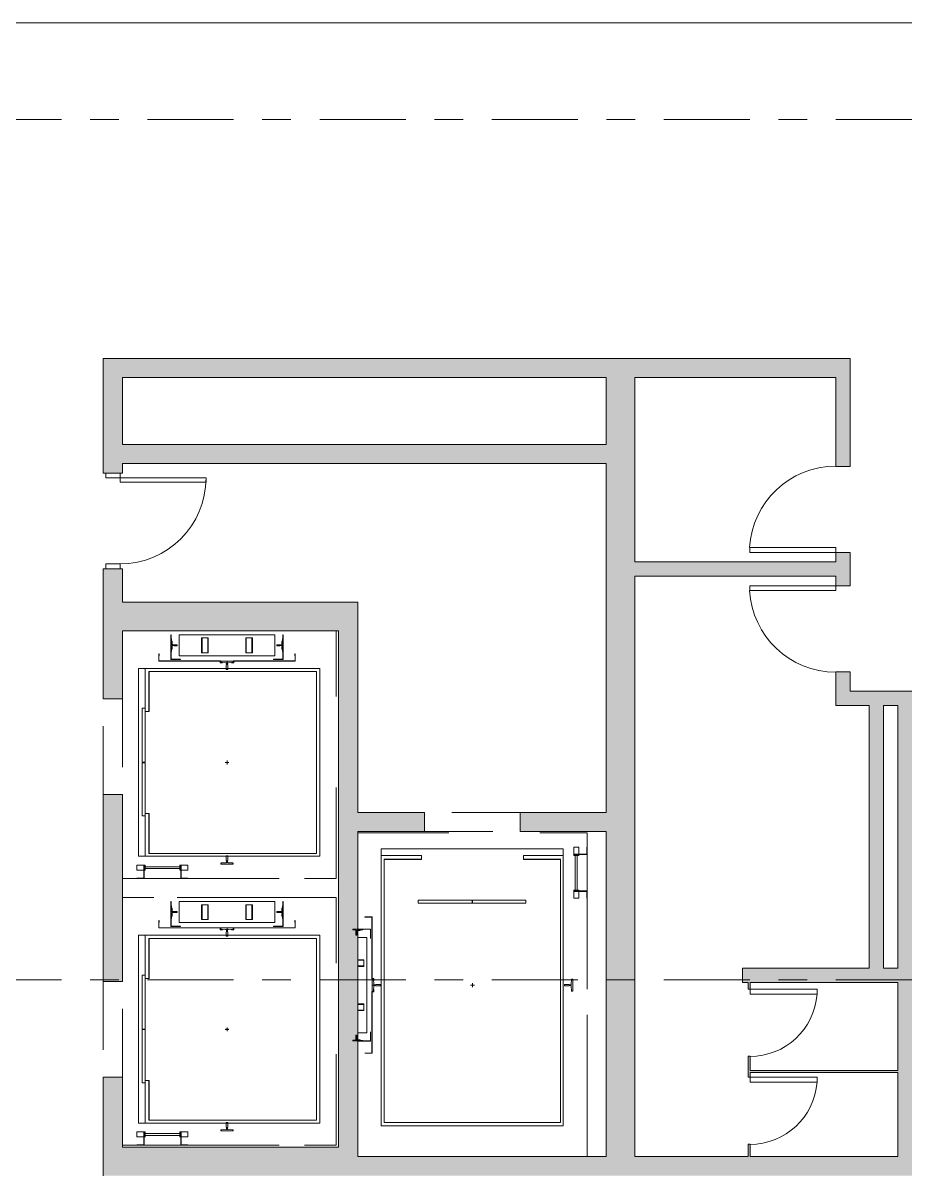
# Model space of a CAD drawing. Header units: millimetres. Extents: x 90964 to 877642, y 656808 to 1438307.
# Drawn here: x 369984 to 379211, y 817343 to 829353 of the extents above; entities that cross this region are included whole.
import ezdxf

# ---------------------------------------------------------------- set-up
doc = ezdxf.new("R2010")
doc.units = ezdxf.units.MM
doc.header["$LTSCALE"] = 300
for name, pattern in [('CENTER', [3, 1.5, -0.5, 0.5, -0.5]), ('Dash', [6.35, 3.175, -3.175]), ('Overhead', [3.96875, 2.38125, -1.5875])]:
    doc.linetypes.add(name, pattern=pattern)
for name, color, linetype, lineweight in [('A-COT VACH', 2, 'Continuous', 35), ('A-DETL-GENF', 92, 'Overhead', 9), ('A-DETL-MEDM', 33, 'Continuous', 18), ('A-DOOR', 31, 'Continuous', 9), ('A-DOOR-FRAM', 31, 'Continuous', 9), ('A-GENM', 13, 'Continuous', 9), ('A-TRUC', 250, 'CENTER', 5), ('A-WALL', 113, 'Continuous', 9), ('A-WALL-PATT', 111, 'Continuous', 9), ('Q-SPCQ', 91, 'Continuous', 9)]:
    doc.layers.add(name, color=color, linetype=linetype, lineweight=lineweight)

# ---------------------------------------------------------------- blocks, each defined once
blk = doc.blocks.new('schindler_5500-bim - Lift_one floor-1478719-Option 5 Floor Plans')
at = {"layer": 'A-GENM', "linetype": 'Dash'}
for p, q in [((1212, 1140), (-1379, 1140)), ((-1379, 1140), (-1379, -1095)), ((1212, 1140), (-1379, 1140)), ((-1379, 1140), (-1379, -1095)), ((1212, -409), (1212, 1140)), ((1212, -1095), (1212, 1140)), ((1212, -866), (1212, -485)), ((1212, -1095), (1212, -942))]:
    blk.add_line(p, q, dxfattribs=at)
at = {"layer": 'A-GENM'}
for p, q in [((979, 971), (-986, 971)), ((-986, 971), (-986, -926)), ((979, -926), (979, 971)), ((-952, -817), (-952, 936)), ((-952, 936), (950, 936)), ((950, 936), (950, -817)), ((-1063, 713), (-1139, 713)), ((-1139, 713), (-1139, 710)), ((-1139, 710), (-1118, 710)), ((-1118, 710), (-1118, 712)), ((-1118, 712), (-1064, 712)), ((-1064, 712), (-1064, 67)), ((-1063, 71), (-1063, 713)), ((-1379, -522), (-1379, 522)), ((-1379, -500), (-1379, 495)), ((-1078, 587), (-1338, 587)), ((-1338, 587), (-1338, 584)), ((-1338, 584), (-1294, 584)), ((-1338, 500), (-1118, 500)), ((-1338, 500), (-1338, -500)), ((-1294, 584), (-1294, 580)), ((-1294, 580), (-1269, 580)), ((-1269, 580), (-1269, 573)), ((-1269, 573), (-1242, 573)), ((-1265, 576), (-1265, 584)), ((-1190, 584), (-1265, 584)), ((-1265, 584), (-1265, 580)), ((-1255, 576), (-1265, 576)), ((-1262, 577), (-1234, 575)), ((-1242, 573), (-1242, 576)), ((-1232, 534), (-1237, 534)), ((-1232, 552), (-1233, 552)), ((-1233, 552), (-1233, 522)), ((-1233, 522), (-1223, 522)), ((-1232, 573), (-1232, 552)), ((-1224, 552), (-1224, 572)), ((-1223, 552), (-1224, 552)), ((-1223, 522), (-1223, 552)), ((-1218, 534), (-1223, 534)), ((-1221, 575), (-1193, 577)), ((-1213, 576), (-1213, 573)), ((-1213, 573), (-1186, 573)), ((-1190, 576), (-1200, 576)), ((-1190, 584), (-1190, 576)), ((-1190, 580), (-1190, 584)), ((-1186, 580), (-1161, 580)), ((-1186, 573), (-1186, 580)), ((-1161, 580), (-1161, 584)), ((-1161, 584), (-1081, 584)), ((-1118, -500), (-1118, 500)), ((-1081, 584), (-1081, 487)), ((-1081, 487), (-1078, 487)), ((-1078, 487), (-1078, 587)), ((-1305, 266), (-1150, 266)), ((-1305, 266), (-1305, 261)), ((-1305, 261), (-1305, 201)), ((-1150, 261), (-1305, 261)), ((-1150, 266), (-1150, 261)), ((-1150, 201), (-1150, 261)), ((-1305, 201), (-1150, 201)), ((-1305, 196), (-1305, 201)), ((-1150, 196), (-1305, 196)), ((-1150, 196), (-1150, 201)), ((-1064, 67), (-1047, 67)), ((-1043, 71), (-1063, 71)), ((-1052, 63), (-1063, 63)), ((-1063, 63), (-1063, -64)), ((-1045, 10), (-1048, 59)), ((-1047, 67), (-1047, 46)), ((-1047, 46), (-1043, 46)), ((-1043, 46), (-1043, 71)), ((-1022, 5), (-1040, 5)), ((-974, 8), (-1022, 8)), ((-1022, 8), (-1022, 5)), ((-974, -8), (-974, 8)), ((-1, -15), (-1, 15)), ((0, 20), (0, -20)), ((1024, 8), (974, 8)), ((974, 8), (974, -8)), ((1024, 5), (1024, 8)), ((1042, 5), (1024, 5)), ((1049, 58), (1047, 10)), ((1062, 63), (1055, 63)), ((1062, -64), (1062, 63)), ((-1047, -67), (-1064, -67)), ((-1064, -67), (-1064, -712)), ((-1063, -64), (-1053, -64)), ((-1063, -714), (-1063, -71)), ((-1063, -71), (-1043, -71)), ((-1048, -58), (-1045, -10)), ((-1043, -46), (-1047, -46)), ((-1047, -46), (-1047, -67)), ((-1043, -71), (-1043, -46)), ((-1040, -5), (-1022, -5)), ((-1022, -5), (-1022, -8)), ((-1022, -8), (-974, -8)), ((-21, 0), (19, 0)), ((-20, 0), (20, 0)), ((974, -8), (1024, -8)), ((1024, -8), (1024, -5)), ((1024, -5), (1042, -5)), ((1047, -10), (1050, -59)), ((1054, -64), (1062, -64)), ((-1305, -196), (-1150, -196)), ((-1305, -196), (-1305, -201)), ((-1305, -201), (-1305, -261)), ((-1150, -201), (-1305, -201)), ((-1150, -196), (-1150, -201)), ((-1150, -261), (-1150, -201)), ((-1305, -261), (-1150, -261)), ((-1305, -261), (-1305, -266)), ((-1150, -266), (-1305, -266)), ((-1150, -261), (-1150, -266)), ((-1118, -500), (-1338, -500)), ((-1294, -584), (-1338, -584)), ((-1338, -584), (-1338, -587)), ((-1338, -587), (-1078, -587)), ((-1269, -580), (-1294, -580)), ((-1294, -580), (-1294, -584)), ((-1242, -573), (-1269, -573)), ((-1269, -573), (-1269, -580)), ((-1265, -584), (-1265, -576)), ((-1265, -576), (-1259, -576)), ((-1265, -579), (-1265, -584)), ((-1190, -584), (-1265, -584)), ((-1265, -584), (-1190, -584)), ((-1234, -575), (-1262, -577)), ((-1242, -576), (-1242, -573)), ((-1232, -534), (-1237, -534)), ((-1223, -522), (-1233, -522)), ((-1233, -522), (-1233, -552)), ((-1233, -552), (-1232, -552)), ((-1232, -552), (-1232, -573)), ((-1224, -572), (-1224, -552)), ((-1224, -552), (-1223, -552)), ((-1223, -552), (-1223, -522)), ((-1218, -534), (-1223, -534)), ((-1193, -577), (-1221, -575)), ((-1186, -573), (-1213, -573)), ((-1213, -573), (-1213, -576)), ((-1196, -576), (-1190, -576)), ((-1190, -576), (-1190, -584)), ((-1190, -584), (-1190, -579)), ((-1186, -580), (-1186, -573)), ((-1161, -580), (-1186, -580)), ((-1161, -584), (-1161, -580)), ((-1081, -584), (-1161, -584)), ((-1078, -487), (-1081, -487)), ((-1081, -487), (-1081, -584)), ((-1078, -587), (-1078, -487)), ((-1118, -710), (-1139, -710)), ((-1139, -710), (-1139, -714)), ((-1139, -714), (-1063, -714)), ((-1118, -712), (-1118, -710)), ((-1064, -712), (-1118, -712)), ((-534, -816), (-952, -816)), ((-534, -817), (-952, -817)), ((-534, -856), (-534, -816)), ((-534, -852), (-534, -817)), ((533, -816), (533, -856)), ((950, -816), (533, -816)), ((950, -817), (533, -817)), ((533, -817), (533, -856)), ((-534, -856), (-986, -856)), ((-986, -926), (979, -926)), ((-3, -856), (-569, -856)), ((-569, -856), (-569, -888)), ((-569, -888), (-3, -888)), ((-3, -888), (-3, -856)), ((558, -856), (2, -856)), ((2, -856), (2, -888)), ((2, -888), (558, -888)), ((533, -856), (979, -856)), ((533, -856), (979, -856)), ((558, -888), (558, -856)), ((979, -926), (979, -856))]:
    blk.add_line(p, q, dxfattribs=at)
for centre, radius, start, end in [((-1262, 580), 3, 180, 270), ((-1234, 573), 2.84, 360, 90), ((-1221, 572), 3, 90, 180), ((-1193, 580), 2.84, 270, 0), ((-1052, 59), 4.75, 0, 90), ((-1040, 10), 5.01, 180, 270), ((1042, 10), 4.75, 270, 360), ((1055, 58), 5.01, 90, 180), ((-1053, -58), 5.01, 270, 360), ((-1040, -10), 4.75, 90, 180), ((1042, -10), 5.01, 360, 90), ((1054, -59), 4.75, 180, 270), ((-1262, -580), 2.95, 84.996, 177.9426), ((-1234, -573), 2.64, 270, 360), ((-1221, -572), 2.79, 180, 270), ((-1193, -579), 2.71, 0, 97.4205)]:
    blk.add_arc(centre, radius, start, end, dxfattribs=at)
at = {"layer": 'Q-SPCQ'}
for p, q in [((-1055, 0), (-1035, 0)), ((-1045, -15), (-1045, 15)), ((1073, -480), (1073, -409)), ((1124, -409), (1073, -409)), ((1208, -480), (1073, -480)), ((1073, -480), (1073, -485)), ((1124, -409), (1124, -480)), ((1208, -409), (1208, -480)), ((1212, -409), (1208, -409)), ((1212, -485), (1212, -409)), ((1124, -485), (1073, -485)), ((1073, -485), (1073, -495)), ((1073, -495), (1124, -495)), ((1089, -495), (1089, -856)), ((1108, -856), (1108, -495)), ((1124, -485), (1212, -485)), ((1124, -495), (1124, -485)), ((1124, -856), (1073, -856)), ((1073, -856), (1073, -866)), ((1073, -866), (1073, -871)), ((1073, -866), (1124, -866)), ((1073, -871), (1208, -871)), ((1073, -942), (1073, -871)), ((1073, -942), (1124, -942)), ((1124, -866), (1124, -856)), ((1212, -866), (1124, -866)), ((1124, -871), (1124, -942)), ((1208, -871), (1208, -942)), ((1208, -942), (1212, -942)), ((1212, -942), (1212, -866))]:
    blk.add_line(p, q, dxfattribs=at)
blk = doc.blocks.new('M_Door-Opening - 1000 X 2100mm-720239-Option 5 Floor Plans')
at = {"layer": 'A-DETL-GENF'}
for p, q in [((492, 100), (-508, 100)), ((-508, -100), (492, -100))]:
    blk.add_line(p, q, dxfattribs=at)
at = {"layer": 'A-DETL-MEDM'}
for p, q in [((-508, 100), (-508, -100)), ((492, -100), (492, 100))]:
    blk.add_line(p, q, dxfattribs=at)
blk = doc.blocks.new('M_Door-Opening - 1000 X 2100mm-720273-Option 5 Floor Plans')
at = {"layer": 'A-DETL-GENF'}
for p, q in [((-508, 100), (492, 100)), ((492, -100), (-508, -100))]:
    blk.add_line(p, q, dxfattribs=at)
at = {"layer": 'A-DETL-MEDM'}
for p, q in [((-508, -100), (-508, 100)), ((492, 100), (492, -100))]:
    blk.add_line(p, q, dxfattribs=at)
blk = doc.blocks.new('M_Single-Flush - 900 X 2100-697408-Option 5 Floor Plans')
at = {"layer": 'A-DOOR'}
for p, q in [((400, 75), (400, 975)), ((450, 975), (400, 975)), ((450, 75), (450, 975)), ((450, 75), (400, 75))]:
    blk.add_line(p, q, dxfattribs=at)
blk.add_arc((450, 75), 902, 93.1788, 180, dxfattribs=at)
blk = doc.blocks.new('M_Single-Flush - 900 X 2100-697387-Option 5 Floor Plans')
at = {"layer": 'A-DOOR'}
for p, q in [((400, -75), (400, -975)), ((450, -75), (400, -75)), ((450, -75), (450, -975)), ((450, -975), (400, -975))]:
    blk.add_line(p, q, dxfattribs=at)
blk.add_arc((450, -75), 902, 180, 266.8212, dxfattribs=at)
blk = doc.blocks.new('M_Single-Flush - 700 X 2100-697495-Option 5 Floor Plans')
at = {"layer": 'A-DOOR'}
for p, q in [((300, -10), (300, -710)), ((350, -10), (300, -10)), ((350, -10), (350, -710)), ((350, -710), (300, -710))]:
    blk.add_line(p, q, dxfattribs=at)
blk.add_arc((350, -10), 702, 180, 265.9138, dxfattribs=at)
blk = doc.blocks.new('M_Door-Passage-Single-Flush - M_Door-Passage-Single-Flush-756115-Option 5 Floor Plans')
at = {"layer": 'A-DOOR'}
for p, q in [((405, -81.35), (450, -81.35)), ((405, -981.35), (405, -81.35)), ((450, -81.35), (450, -981.35)), ((450, -981.35), (405, -981.35))]:
    blk.add_line(p, q, dxfattribs=at)
blk.add_arc((450, -81.35), 900, 180, 270, dxfattribs=at)
at = {"layer": 'A-DOOR-FRAM'}
for p, q in [((-500, 68.65), (-450, 68.65)), ((-500, -81.35), (-500, 68.65)), ((-450, 68.65), (-450, -81.35)), ((450, 68.65), (500, 68.65)), ((450, -81.35), (450, 68.65)), ((500, 68.65), (500, -81.35)), ((-450, -81.35), (-500, -81.35)), ((500, -81.35), (450, -81.35))]:
    blk.add_line(p, q, dxfattribs=at)
blk = doc.blocks.new('schindler_5500-bim - Lift_service_one floor-1478796-Option 5 Floor Plans')
at = {"layer": 'A-GENM', "linetype": 'Dash'}
for p, q in [((-1201, 1595), (1199, 1595)), ((-1201, 1595), (1199, 1595)), ((1199, 1595), (1199, 1442)), ((1199, 1595), (1199, -1793)), ((1199, 1366), (1199, 985)), ((1199, 909), (1199, -1793))]:
    blk.add_line(p, q, dxfattribs=at)
at = {"layer": 'A-GENM'}
for p, q in [((-956, -1471), (-956, 1426)), ((-956, 1426), (949, 1426)), ((-534, 1356), (-956, 1356)), ((-534, 1356), (-534, 1316)), ((-534, 1352), (-534, 1317)), ((533, 1316), (533, 1356)), ((533, 1356), (949, 1356)), ((533, 1317), (533, 1356)), ((533, 1356), (949, 1356)), ((949, 1426), (949, 1356)), ((949, 1426), (949, -1471)), ((-922, 1317), (-922, -1436)), ((-534, 1317), (-922, 1317)), ((-534, 1316), (-922, 1316)), ((920, 1317), (533, 1317)), ((920, 1316), (533, 1316)), ((920, -1436), (920, 1317)), ((-569, 856), (-569, 888)), ((-569, 888), (-3, 888)), ((-3, 856), (-569, 856)), ((-3, 888), (-3, 856)), ((2, 856), (2, 888)), ((2, 888), (558, 888)), ((558, 856), (2, 856)), ((558, 888), (558, 856)), ((-1050, 713), (-1126, 713)), ((-1126, 713), (-1126, 710)), ((-1126, 710), (-1105, 710)), ((-1105, 710), (-1105, 712)), ((-1105, 712), (-1051, 712)), ((-1051, 712), (-1051, 67)), ((-1050, 71), (-1050, 713)), ((-1177, 584), (-1252, 584)), ((-1252, 584), (-1252, 579)), ((-1249, 577), (-1221, 575)), ((-1219, 552), (-1220, 552)), ((-1220, 552), (-1220, 522)), ((-1220, 522), (-1210, 522)), ((-1219, 573), (-1219, 552)), ((-1211, 552), (-1211, 572)), ((-1210, 552), (-1211, 552)), ((-1210, 522), (-1210, 552)), ((-1208, 575), (-1180, 577)), ((-1065, 587), (-1200, 587)), ((-1200, 584), (-1177, 584)), ((-1200, 576), (-1200, 573)), ((-1200, 573), (-1173, 573)), ((-1200, 500), (-1105, 500)), ((-1177, 576), (-1183, 576)), ((-1177, 584), (-1177, 576)), ((-1177, 579), (-1177, 584)), ((-1173, 580), (-1148, 580)), ((-1173, 573), (-1173, 580)), ((-1148, 580), (-1148, 584)), ((-1148, 584), (-1068, 584)), ((-1105, -500), (-1105, 500)), ((-1068, 584), (-1068, 487)), ((-1068, 487), (-1065, 487)), ((-1065, 487), (-1065, 587)), ((-1200, 266), (-1137, 266)), ((-1137, 261), (-1200, 261)), ((-1137, 266), (-1137, 261)), ((-1137, 201), (-1137, 261)), ((-1200, 201), (-1137, 201)), ((-1137, 196), (-1200, 196)), ((-1137, 201), (-1137, 196)), ((-1051, 67), (-1034, 67)), ((-1030, 71), (-1050, 71)), ((-1040, 63), (-1050, 63)), ((-1050, 63), (-1050, -64)), ((-1032, 10), (-1035, 58)), ((-1034, 67), (-1034, 46)), ((-1034, 46), (-1030, 46)), ((-1030, 46), (-1030, 71)), ((-1009, 5), (-1027, 5)), ((-961, 8), (-1009, 8)), ((-1009, 8), (-1009, 5)), ((-961, -8), (-961, 8)), ((-21, 0), (19, 0)), ((-20, 0), (20, 0)), ((-1, 15), (-1, -15)), ((0, -20), (0, 20)), ((1011, 8), (961, 8)), ((961, 8), (961, -8)), ((1011, 5), (1011, 8)), ((1029, 5), (1011, 5)), ((1037, 59), (1034, 10)), ((1049, 63), (1041, 63)), ((1049, -64), (1049, 63)), ((-1034, -67), (-1051, -67)), ((-1051, -67), (-1051, -712)), ((-1050, -64), (-1039, -64)), ((-1050, -713), (-1050, -71)), ((-1050, -71), (-1030, -71)), ((-1035, -59), (-1032, -10)), ((-1030, -46), (-1034, -46)), ((-1034, -46), (-1034, -67)), ((-1030, -71), (-1030, -46)), ((-1027, -5), (-1009, -5)), ((-1009, -5), (-1009, -8)), ((-1009, -8), (-961, -8)), ((961, -8), (1011, -8)), ((1011, -8), (1011, -5)), ((1011, -5), (1029, -5)), ((1034, -10), (1036, -58)), ((1042, -64), (1049, -64)), ((-1200, -196), (-1137, -196)), ((-1137, -201), (-1200, -201)), ((-1137, -201), (-1137, -196)), ((-1137, -261), (-1137, -201)), ((-1200, -261), (-1137, -261)), ((-1137, -266), (-1200, -266)), ((-1137, -261), (-1137, -266)), ((-1252, -580), (-1252, -584)), ((-1252, -584), (-1177, -584)), ((-1221, -575), (-1249, -577)), ((-1210, -522), (-1220, -522)), ((-1220, -522), (-1220, -552)), ((-1220, -552), (-1219, -552)), ((-1219, -552), (-1219, -573)), ((-1211, -572), (-1211, -552)), ((-1211, -552), (-1210, -552)), ((-1210, -552), (-1210, -522)), ((-1180, -577), (-1208, -575)), ((-1105, -500), (-1200, -500)), ((-1173, -573), (-1200, -573)), ((-1200, -573), (-1200, -576)), ((-1200, -587), (-1065, -587)), ((-1187, -576), (-1177, -576)), ((-1177, -576), (-1177, -584)), ((-1177, -584), (-1177, -580)), ((-1173, -580), (-1173, -573)), ((-1148, -580), (-1173, -580)), ((-1148, -584), (-1148, -580)), ((-1068, -584), (-1148, -584)), ((-1065, -487), (-1068, -487)), ((-1068, -487), (-1068, -584)), ((-1065, -587), (-1065, -487)), ((-1105, -710), (-1126, -710)), ((-1126, -710), (-1126, -713)), ((-1126, -713), (-1050, -713)), ((-1105, -712), (-1105, -710)), ((-1051, -712), (-1105, -712)), ((-922, -1436), (920, -1436)), ((949, -1471), (-956, -1471))]:
    blk.add_line(p, q, dxfattribs=at)
for centre, radius, start, end in [((-1249, 580), 2.95, 182.0574, 275.004), ((-1221, 573), 2.64, 0, 90), ((-1208, 572), 2.79, 90, 180), ((-1180, 579), 2.71, 262.5795, 0), ((-1040, 58), 5.01, 0, 90), ((-1027, 10), 4.75, 180, 270), ((1029, 10), 5.01, 270, 0), ((1041, 59), 4.75, 90, 180), ((-1039, -59), 4.75, 270, 0), ((-1027, -10), 5.01, 90, 180), ((1029, -10), 4.75, 0, 90), ((1042, -58), 5.01, 180, 270), ((-1249, -580), 3, 90, 180), ((-1221, -573), 2.84, 270, 0), ((-1208, -572), 3, 180, 270), ((-1180, -580), 2.84, 0, 90)]:
    blk.add_arc(centre, radius, start, end, dxfattribs=at)
at = {"layer": 'Q-SPCQ'}
for p, q in [((1060, 1371), (1060, 1442)), ((1111, 1442), (1060, 1442)), ((1111, 1442), (1111, 1371)), ((1195, 1442), (1195, 1371)), ((1199, 1442), (1195, 1442)), ((1199, 1366), (1199, 1442)), ((1195, 1371), (1060, 1371)), ((1060, 1371), (1060, 1366)), ((1060, 1366), (1060, 1356)), ((1111, 1366), (1060, 1366)), ((1060, 1356), (1111, 1356)), ((1076, 1356), (1076, 995)), ((1095, 995), (1095, 1356)), ((1111, 1366), (1199, 1366)), ((1111, 1356), (1111, 1366)), ((1111, 995), (1060, 995)), ((1060, 995), (1060, 985)), ((1060, 985), (1060, 980)), ((1060, 985), (1111, 985)), ((1060, 909), (1060, 980)), ((1060, 980), (1195, 980)), ((1111, 985), (1111, 995)), ((1199, 985), (1111, 985)), ((1111, 980), (1111, 909)), ((1195, 980), (1195, 909)), ((1199, 909), (1199, 985)), ((1060, 909), (1111, 909)), ((1195, 909), (1199, 909)), ((-1032, 15), (-1032, -15)), ((-1042, 0), (-1022, 0))]:
    blk.add_line(p, q, dxfattribs=at)
blk = doc.blocks.new('schindler_5500-bim - Lift_one floor-V7-Option 5 Floor Plans')
at = {"layer": 'A-GENM', "linetype": 'Dash'}
for p, q in [((1212, 1140), (-1379, 1140)), ((1212, 1140), (-1379, 1140)), ((1212, -409), (1212, 1140)), ((1212, -1095), (1212, 1140)), ((1212, -866), (1212, -485)), ((1212, -1095), (1212, -942))]:
    blk.add_line(p, q, dxfattribs=at)
at = {"layer": 'A-GENM'}
for p, q in [((979, 971), (-986, 971)), ((-986, 971), (-986, -926)), ((979, -926), (979, 971)), ((-952, -817), (-952, 936)), ((-952, 936), (950, 936)), ((950, 936), (950, -817)), ((-1063, 713), (-1139, 713)), ((-1139, 713), (-1139, 710)), ((-1139, 710), (-1118, 710)), ((-1118, 710), (-1118, 712)), ((-1118, 712), (-1064, 712)), ((-1064, 712), (-1064, 67)), ((-1063, 71), (-1063, 713)), ((-1078, 587), (-1338, 587)), ((-1338, 587), (-1338, 584)), ((-1338, 584), (-1294, 584)), ((-1338, 500), (-1118, 500)), ((-1338, 500), (-1338, -500)), ((-1294, 584), (-1294, 580)), ((-1294, 580), (-1269, 580)), ((-1269, 580), (-1269, 573)), ((-1269, 573), (-1242, 573)), ((-1265, 576), (-1265, 584)), ((-1190, 584), (-1265, 584)), ((-1265, 584), (-1265, 580)), ((-1255, 576), (-1265, 576)), ((-1262, 577), (-1234, 575)), ((-1242, 573), (-1242, 576)), ((-1232, 534), (-1237, 534)), ((-1232, 552), (-1233, 552)), ((-1233, 552), (-1233, 522)), ((-1233, 522), (-1223, 522)), ((-1232, 573), (-1232, 552)), ((-1224, 552), (-1224, 572)), ((-1223, 552), (-1224, 552)), ((-1223, 522), (-1223, 552)), ((-1218, 534), (-1223, 534)), ((-1221, 575), (-1193, 577)), ((-1213, 576), (-1213, 573)), ((-1213, 573), (-1186, 573)), ((-1190, 576), (-1200, 576)), ((-1190, 584), (-1190, 576)), ((-1190, 580), (-1190, 584)), ((-1186, 580), (-1161, 580)), ((-1186, 573), (-1186, 580)), ((-1161, 580), (-1161, 584)), ((-1161, 584), (-1081, 584)), ((-1118, -500), (-1118, 500)), ((-1081, 584), (-1081, 487)), ((-1081, 487), (-1078, 487)), ((-1078, 487), (-1078, 587)), ((-1305, 266), (-1150, 266)), ((-1305, 266), (-1305, 261)), ((-1305, 261), (-1305, 201)), ((-1150, 261), (-1305, 261)), ((-1150, 266), (-1150, 261)), ((-1150, 201), (-1150, 261)), ((-1305, 201), (-1150, 201)), ((-1305, 196), (-1305, 201)), ((-1150, 196), (-1305, 196)), ((-1150, 196), (-1150, 201)), ((-1064, 67), (-1047, 67)), ((-1043, 71), (-1063, 71)), ((-1052, 63), (-1063, 63)), ((-1063, 63), (-1063, -64)), ((-1045, 10), (-1048, 59)), ((-1047, 67), (-1047, 46)), ((-1047, 46), (-1043, 46)), ((-1043, 46), (-1043, 71)), ((-1022, 5), (-1040, 5)), ((-974, 8), (-1022, 8)), ((-1022, 8), (-1022, 5)), ((-974, -8), (-974, 8)), ((-1, -15), (-1, 15)), ((0, 20), (0, -20)), ((1024, 8), (974, 8)), ((974, 8), (974, -8)), ((1024, 5), (1024, 8)), ((1042, 5), (1024, 5)), ((1049, 58), (1047, 10)), ((1062, 63), (1055, 63)), ((1062, -64), (1062, 63)), ((-1047, -67), (-1064, -67)), ((-1064, -67), (-1064, -712)), ((-1063, -64), (-1053, -64)), ((-1063, -714), (-1063, -71)), ((-1063, -71), (-1043, -71)), ((-1048, -58), (-1045, -10)), ((-1043, -46), (-1047, -46)), ((-1047, -46), (-1047, -67)), ((-1043, -71), (-1043, -46)), ((-1040, -5), (-1022, -5)), ((-1022, -5), (-1022, -8)), ((-1022, -8), (-974, -8)), ((-21, 0), (19, 0)), ((-20, 0), (20, 0)), ((974, -8), (1024, -8)), ((1024, -8), (1024, -5)), ((1024, -5), (1042, -5)), ((1047, -10), (1050, -59)), ((1054, -64), (1062, -64)), ((-1305, -196), (-1150, -196)), ((-1305, -196), (-1305, -201)), ((-1305, -201), (-1305, -261)), ((-1150, -201), (-1305, -201)), ((-1150, -196), (-1150, -201)), ((-1150, -261), (-1150, -201)), ((-1305, -261), (-1150, -261)), ((-1305, -261), (-1305, -266)), ((-1150, -266), (-1305, -266)), ((-1150, -261), (-1150, -266)), ((-1118, -500), (-1338, -500)), ((-1294, -584), (-1338, -584)), ((-1338, -584), (-1338, -587)), ((-1338, -587), (-1078, -587)), ((-1269, -580), (-1294, -580)), ((-1294, -580), (-1294, -584)), ((-1242, -573), (-1269, -573)), ((-1269, -573), (-1269, -580)), ((-1265, -584), (-1265, -576)), ((-1265, -576), (-1259, -576)), ((-1265, -579), (-1265, -584)), ((-1190, -584), (-1265, -584)), ((-1265, -584), (-1190, -584)), ((-1234, -575), (-1262, -577)), ((-1242, -576), (-1242, -573)), ((-1232, -534), (-1237, -534)), ((-1223, -522), (-1233, -522)), ((-1233, -522), (-1233, -552)), ((-1233, -552), (-1232, -552)), ((-1232, -552), (-1232, -573)), ((-1224, -572), (-1224, -552)), ((-1224, -552), (-1223, -552)), ((-1223, -552), (-1223, -522)), ((-1218, -534), (-1223, -534)), ((-1193, -577), (-1221, -575)), ((-1186, -573), (-1213, -573)), ((-1213, -573), (-1213, -576)), ((-1196, -576), (-1190, -576)), ((-1190, -576), (-1190, -584)), ((-1190, -584), (-1190, -579)), ((-1186, -580), (-1186, -573)), ((-1161, -580), (-1186, -580)), ((-1161, -584), (-1161, -580)), ((-1081, -584), (-1161, -584)), ((-1078, -487), (-1081, -487)), ((-1081, -487), (-1081, -584)), ((-1078, -587), (-1078, -487)), ((-1118, -710), (-1139, -710)), ((-1139, -710), (-1139, -714)), ((-1139, -714), (-1063, -714)), ((-1118, -712), (-1118, -710)), ((-1064, -712), (-1118, -712)), ((-534, -816), (-952, -816)), ((-534, -817), (-952, -817)), ((-534, -856), (-534, -816)), ((-534, -852), (-534, -817)), ((533, -816), (533, -856)), ((950, -816), (533, -816)), ((950, -817), (533, -817)), ((533, -817), (533, -856)), ((-534, -856), (-986, -856)), ((-986, -926), (979, -926)), ((-3, -856), (-569, -856)), ((-569, -856), (-569, -888)), ((-569, -888), (-3, -888)), ((-3, -888), (-3, -856)), ((558, -856), (2, -856)), ((2, -856), (2, -888)), ((2, -888), (558, -888)), ((533, -856), (979, -856)), ((533, -856), (979, -856)), ((558, -888), (558, -856)), ((979, -926), (979, -856))]:
    blk.add_line(p, q, dxfattribs=at)
for centre, radius, start, end in [((-1262, 580), 3, 180, 270), ((-1234, 573), 2.84, 360, 90), ((-1221, 572), 3, 90, 180), ((-1193, 580), 2.84, 270, 0), ((-1052, 59), 4.75, 0, 90), ((-1040, 10), 5.01, 180, 270), ((1042, 10), 4.75, 270, 360), ((1055, 58), 5.01, 90, 180), ((-1053, -58), 5.01, 270, 360), ((-1040, -10), 4.75, 90, 180), ((1042, -10), 5.01, 360, 90), ((1054, -59), 4.75, 180, 270), ((-1262, -580), 2.95, 84.996, 177.9426), ((-1234, -573), 2.64, 270, 360), ((-1221, -572), 2.79, 180, 270), ((-1193, -579), 2.71, 0, 97.4205)]:
    blk.add_arc(centre, radius, start, end, dxfattribs=at)
at = {"layer": 'Q-SPCQ'}
for p, q in [((-1055, 0), (-1035, 0)), ((-1045, -15), (-1045, 15)), ((1073, -480), (1073, -409)), ((1124, -409), (1073, -409)), ((1208, -480), (1073, -480)), ((1073, -480), (1073, -485)), ((1124, -409), (1124, -480)), ((1208, -409), (1208, -480)), ((1212, -409), (1208, -409)), ((1212, -485), (1212, -409)), ((1124, -485), (1073, -485)), ((1073, -485), (1073, -495)), ((1073, -495), (1124, -495)), ((1089, -495), (1089, -856)), ((1108, -856), (1108, -495)), ((1124, -485), (1212, -485)), ((1124, -495), (1124, -485)), ((1124, -856), (1073, -856)), ((1073, -856), (1073, -866)), ((1073, -866), (1073, -871)), ((1073, -866), (1124, -866)), ((1073, -871), (1208, -871)), ((1073, -942), (1073, -871)), ((1073, -942), (1124, -942)), ((1124, -866), (1124, -856)), ((1212, -866), (1124, -866)), ((1124, -871), (1124, -942)), ((1208, -871), (1208, -942)), ((1208, -942), (1212, -942)), ((1212, -942), (1212, -866))]:
    blk.add_line(p, q, dxfattribs=at)
blk = doc.blocks.new('luoicotthapdoi')
at = {"layer": 'A-TRUC', "ltscale": 2}
for p, q in [((333488, 961252), (414088, 961252)), ((333488, 952252), (414088, 952252))]:
    blk.add_line(p, q, dxfattribs=at)

msp = doc.modelspace()

# ---------------------------------------------------------------- hatches: boundary and pattern name
at = {"layer": 'A-WALL-PATT'}
h = msp.add_hatch(color=256, dxfattribs=at)
h.paths.add_polyline_path([(371024.6, 817594.1), (371024.6, 818325), (370824.6, 818325), (370824.6, 817594.1)], flags=0)
h.paths.add_polyline_path([(371024.6, 819435.8), (371024.6, 821281.1), (370824.6, 821281.1), (370824.6, 819325), (371024.6, 819325)], flags=0)
h.paths.add_polyline_path([(371024.6, 822281.1), (371024.6, 823644), (370824.6, 823644), (370824.6, 822281.1)], flags=0)
h.paths.add_polyline_path([(371024.6, 824944), (371024.6, 825844), (370824.6, 825844), (370824.6, 824644), (371024.6, 824644), (371024.6, 824744)], flags=0)
for points in [[(378635.6, 825844), (371024.6, 825844), (371024.6, 825644), (378635.6, 825644)], [(376385.6, 817494.1), (376385.6, 825644), (376085.6, 825644), (376085.6, 817494.1)], [(376085.6, 824744), (376085.6, 824944), (371024.6, 824944), (371024.6, 824744), (374740.9, 824744)], [(378485.6, 823564.4), (378485.6, 823714.4), (376385.6, 823714.4), (376385.6, 823564.4)], [(373285.6, 823294.1), (371024.6, 823294.1), (371024.6, 822994.1), (373285.6, 822994.1), (373285.6, 823023.6)], [(373485.6, 817494.1), (373485.6, 823294.1), (373285.6, 823294.1), (373285.6, 817594.1), (373385.6, 817594.1), (373385.6, 817494.1)], [(380235.6, 822214.4), (380235.6, 822364.4), (378635.6, 822364.4), (378635.6, 822214.4), (379285.6, 822214.4)], [(378985.6, 822214.4), (378835.6, 822214.4), (378835.6, 819464.4), (378985.6, 819464.4), (378985.6, 821827.6)], [(379285.6, 817494.1), (379285.6, 822214.4), (379135.6, 822214.4), (379135.6, 817494.1)], [(379135.6, 819464.4), (377510.6, 819464.4), (377510.6, 819314.4), (379135.6, 819314.4)], [(373385.6, 817494.1), (373385.6, 817594.1), (370824.6, 817594.1), (370824.6, 817294.1), (373385.6, 817294.1)], [(376385.6, 817294.1), (376385.6, 817494.1), (373385.6, 817494.1), (373385.6, 817294.1), (374740.9, 817294.1)], [(383455.7, 817494.1), (376385.6, 817494.1), (376385.6, 817294.1), (383455.7, 817294.1)]]:
    msp.add_hatch(color=256, dxfattribs=at).paths.add_polyline_path(points, flags=0)
h = msp.add_hatch(color=256, dxfattribs=at)
h.paths.add_polyline_path([(378635.6, 823464.4), (378635.6, 823814.4), (378485.6, 823814.4), (378485.6, 823464.4)], flags=0)
h.paths.add_polyline_path([(378635.6, 822564.4), (378485.6, 822564.4), (378485.6, 822214.4), (378635.6, 822214.4), (378635.6, 822364.4)], flags=0)
h.paths.add_polyline_path([(378635.6, 824714.4), (378635.6, 825644), (378485.6, 825644), (378485.6, 824714.4)], flags=0)
h = msp.add_hatch(color=256, dxfattribs=at)
h.paths.add_polyline_path([(376085.6, 820894.1), (376085.6, 821094.1), (375185.5, 821094.1), (375185.5, 820894.1), (375802.6, 820894.1)], flags=0)
h.paths.add_polyline_path([(374185.5, 820894.1), (374185.5, 821094.1), (373485.6, 821094.1), (373485.6, 820894.1)], flags=0)
h = msp.add_hatch(color=256, dxfattribs=at)
h.paths.add_polyline_path([(377590.2, 818544.4), (377570.2, 818544.4), (377572.1, 818324.4), (377590.2, 818324.4), (377590.2, 818394.4)], flags=0)
h.paths.add_polyline_path([(377590.2, 817494.1), (377590.2, 817624.4), (377570.2, 817624.4), (377572.1, 817494.1)], flags=0)
h.paths.add_polyline_path([(377590.2, 819244.4), (377590.2, 819314.4), (377570.2, 819314.4), (377572.1, 819244.4)], flags=0)
h = msp.add_hatch(color=256, dxfattribs=at)
h.paths.add_polyline_path([(380789.4, 818394.4), (379285.6, 818394.4), (379285.6, 818374.4), (380789.4, 818374.4)], flags=0)
h.paths.add_polyline_path([(379135.6, 818374.4), (379135.6, 818394.4), (377590.2, 818394.4), (377590.2, 818374.4)], flags=0)

# ---------------------------------------------------------------- linework, layer by layer
at = {"layer": 'A-WALL', "lineweight": 18}
for p, q in [((367767.6, 829353), (379807.7, 829353)), ((370824.6, 825844), (370824.6, 824644)), ((378635.6, 825844), (370824.6, 825844)), ((378635.6, 824714.4), (378635.6, 825844)), ((371024.6, 824944), (371024.6, 825644)), ((371024.6, 825644), (376085.6, 825644)), ((376085.6, 825644), (376085.6, 824944)), ((376385.6, 823714.4), (376385.6, 825644)), ((376385.6, 825644), (378485.6, 825644)), ((378485.6, 825644), (378485.6, 824714.4)), ((376085.6, 824944), (371024.6, 824944)), ((371024.6, 824644), (371024.6, 824744)), ((371024.6, 824744), (376085.6, 824744)), ((376085.6, 824744), (376085.6, 821094.1)), ((370824.6, 824644), (370849.6, 824644)), ((370999.6, 824644), (371024.6, 824644)), ((378485.6, 824714.4), (378635.6, 824714.4)), ((378485.6, 823814.4), (378485.6, 823714.4)), ((378635.6, 823814.4), (378485.6, 823814.4)), ((378635.6, 823464.4), (378635.6, 823814.4)), ((378485.6, 823714.4), (376385.6, 823714.4)), ((370824.6, 823644), (370824.6, 822281.1)), ((370849.6, 823644), (370824.6, 823644)), ((371024.6, 823644), (370999.6, 823644)), ((371024.6, 823294.1), (371024.6, 823644)), ((376385.6, 817494.1), (376385.6, 823564.4)), ((376385.6, 823564.4), (378485.6, 823564.4)), ((378485.6, 823564.4), (378485.6, 823464.4)), ((378485.6, 823464.4), (378635.6, 823464.4)), ((373485.6, 823294.1), (371024.6, 823294.1)), ((373485.6, 821094.1), (373485.6, 823294.1)), ((371024.6, 822281.1), (371024.6, 822994.1)), ((371024.6, 822994.1), (373285.6, 822994.1)), ((373285.6, 822994.1), (373285.6, 817594.1)), ((378485.6, 822564.4), (378485.6, 822214.4)), ((378635.6, 822564.4), (378485.6, 822564.4)), ((378635.6, 822364.4), (378635.6, 822564.4)), ((380085.6, 822364.4), (378635.6, 822364.4)), ((378485.6, 822214.4), (378835.6, 822214.4)), ((378835.6, 822214.4), (378835.6, 819464.4)), ((378985.6, 822214.4), (379135.6, 822214.4)), ((378985.6, 819464.4), (378985.6, 822214.4)), ((379135.6, 822214.4), (379135.6, 819464.4)), ((370824.6, 821281.1), (370824.6, 819325)), ((371024.6, 819325), (371024.6, 821281.1)), ((374185.5, 821094.1), (373485.6, 821094.1)), ((376085.6, 821094.1), (375185.5, 821094.1)), ((373485.6, 820894.1), (374185.5, 820894.1)), ((373485.6, 817494.1), (373485.6, 820894.1)), ((375185.5, 820894.1), (376085.6, 820894.1)), ((376085.6, 820894.1), (376085.6, 817494.1)), ((378835.6, 819464.4), (377510.6, 819464.4)), ((377510.6, 819464.4), (377510.6, 819314.4)), ((379135.6, 819464.4), (378985.6, 819464.4)), ((377510.6, 819314.4), (377570.2, 819314.4)), ((377570.2, 819314.4), (377570.2, 819244.4)), ((377570.2, 819244.4), (377590.2, 819244.4)), ((377590.2, 819314.4), (379135.6, 819314.4)), ((377590.2, 819244.4), (377590.2, 819314.4)), ((379135.6, 819314.4), (379135.6, 818394.4)), ((377570.2, 818544.4), (377570.2, 818324.4)), ((377590.2, 818544.4), (377570.2, 818544.4)), ((377590.2, 818394.4), (377590.2, 818544.4)), ((379135.6, 818394.4), (377590.2, 818394.4)), ((377590.2, 818374.4), (379135.6, 818374.4)), ((377590.2, 818324.4), (377590.2, 818374.4)), ((379135.6, 818374.4), (379135.6, 817494.1)), ((370824.6, 818325), (370824.6, 817294.1)), ((371024.6, 817594.1), (371024.6, 818325)), ((377570.2, 818324.4), (377590.2, 818324.4)), ((373285.6, 817594.1), (371024.6, 817594.1)), ((377570.2, 817624.4), (377570.2, 817494.1)), ((377590.2, 817624.4), (377570.2, 817624.4)), ((377590.2, 817494.1), (377590.2, 817624.4)), ((376085.6, 817494.1), (373485.6, 817494.1)), ((377570.2, 817494.1), (376385.6, 817494.1)), ((379135.6, 817494.1), (377590.2, 817494.1))]:
    msp.add_line(p, q, dxfattribs=at)

# ---------------------------------------------------------------- block references
at = {"layer": 'A-COT VACH'}
msp.add_blockref('luoicotthapdoi', (0, -132908.3), dxfattribs=at)
at = {"layer": 'A-DOOR'}
for name, p, rotation in [('M_Door-Passage-Single-Flush - M_Door-Passage-Single-Flush-756115-Option 5 Floor Plans', (370918.2, 824144), 90), ('M_Single-Flush - 900 X 2100-697387-Option 5 Floor Plans', (378560.6, 824264.4), 270), ('M_Single-Flush - 900 X 2100-697408-Option 5 Floor Plans', (378560.6, 823014.4), 90), ('M_Door-Opening - 1000 X 2100mm-720273-Option 5 Floor Plans', (370924.6, 821789.3), 90), ('M_Door-Opening - 1000 X 2100mm-720239-Option 5 Floor Plans', (374677.4, 820994.1), 180.0000000000004), ('M_Door-Opening - 1000 X 2100mm-720239-Option 5 Floor Plans', (370924.6, 818816.8), 270), ('M_Single-Flush - 700 X 2100-697495-Option 5 Floor Plans', (377580.2, 818894.4), 90), ('M_Single-Flush - 700 X 2100-697495-Option 5 Floor Plans', (377580.2, 817974.4), 90)]:
    msp.add_blockref(name, p, dxfattribs=dict(at, rotation=rotation))
at = {"layer": 'A-GENM', "linetype": 'Dash', "rotation": 270}
for name, p in [('schindler_5500-bim - Lift_one floor-V7-Option 5 Floor Plans', (372119.1, 821615.5)), ('schindler_5500-bim - Lift_one floor-1478719-Option 5 Floor Plans', (372119.1, 818824.5))]:
    msp.add_blockref(name, p, dxfattribs=at)
at = {"layer": 'A-GENM', "linetype": 'Dash'}
msp.add_blockref('schindler_5500-bim - Lift_service_one floor-1478796-Option 5 Floor Plans', (374686, 819287.6), dxfattribs=at)

doc.saveas('drawing.dxf')
